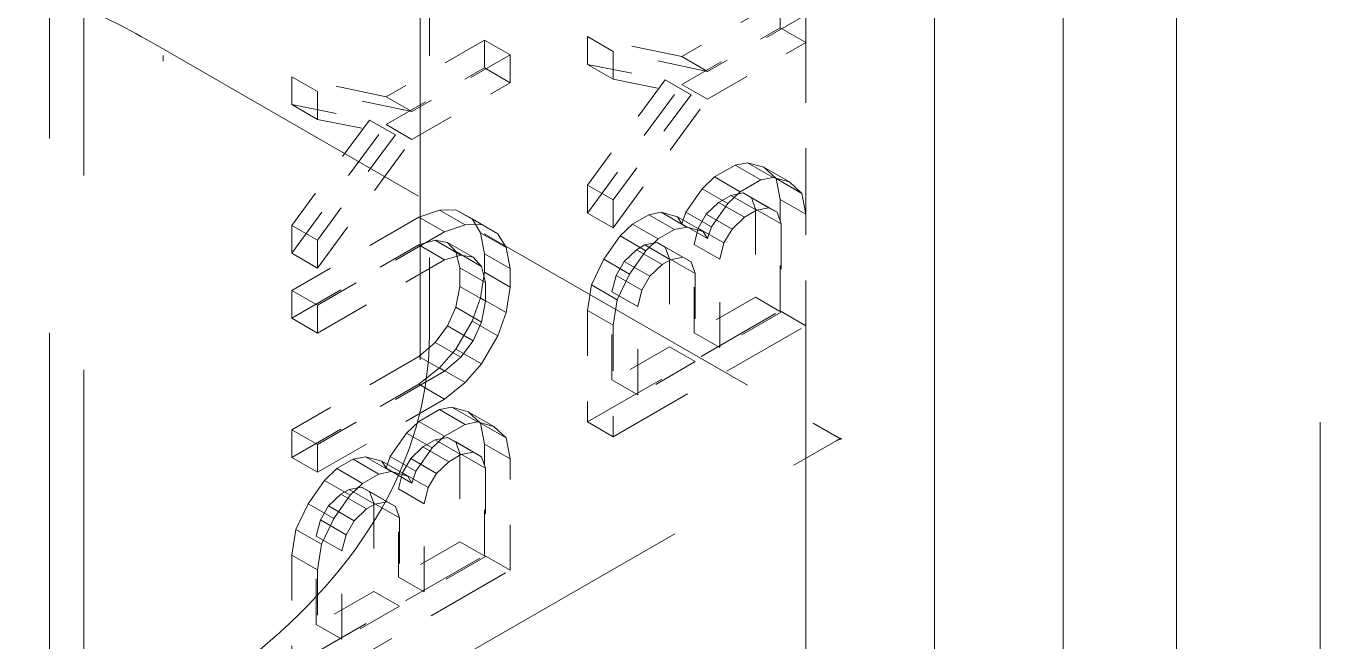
# Model space of a CAD drawing. Header units: millimetres. Extents: x 0 to 2378, y 0 to 1682.
# Drawn here: x 2107.849 to 2110.697, y 1458.375 to 1459.729 of the extents above; entities that cross this region are included whole.
import ezdxf

# ---------------------------------------------------------------- set-up
doc = ezdxf.new("R2010")
doc.units = ezdxf.units.MM
doc.header["$LTSCALE"] = 2
doc.linetypes.add('DASHED', pattern=[0.2067, 0.1654, -0.0413])
doc.layers.add('가려진 것(ISO)', color=2, linetype='DASHED', lineweight=18)

msp = doc.modelspace()

# ---------------------------------------------------------------- linework, layer by layer
at = {"layer": '가려진 것(ISO)', "ltscale": 13.269882}
msp.add_line((2109.8483, 1539.4777), (2109.8483, 1413.9012), dxfattribs=at)
at = {"layer": '가려진 것(ISO)', "ltscale": 13.16608}
msp.add_line((2110.1312, 1414.0666), (2110.1312, 1538.6608), dxfattribs=at)
at = {"layer": '가려진 것(ISO)', "ltscale": 12.83912}
msp.add_line((2108.7169, 1416.5325), (2108.7169, 1529.354), dxfattribs=at)
at = {"layer": '가려진 것(ISO)', "ltscale": 13.634165}
msp.add_line((2110.6968, 1454.3468), (2110.6968, 1505.0347), dxfattribs=at)
at = {"layer": '가려진 것(ISO)', "ltscale": 12.982252}
msp.add_line((2110.3809, 1456.4787), (2110.3809, 1465.254), dxfattribs=at)
at = {"layer": '가려진 것(ISO)', "ltscale": 5.371144}
msp.add_line((2108.737, 1463.6604), (2108.737, 1459.0495), dxfattribs=at)
at = {"layer": '가려진 것(ISO)', "ltscale": 5.180675}
for p, q in [((2107.9015, 1457.3396), (2107.9015, 1461.787)), ((2107.9767, 1457.2581), (2107.9767, 1461.7056))]:
    msp.add_line(p, q, dxfattribs=at)
at = {"layer": '가려진 것(ISO)', "ltscale": 0.247511}
msp.add_line((2108.1513, 1459.8639), (2108.1513, 1459.6513), dxfattribs=at)
at = {"layer": '가려진 것(ISO)', "ltscale": 0.291683}
for p, q in [((2109.5089, 1459.7865), (2109.2923, 1459.6617)), ((2109.5655, 1459.7539), (2109.3488, 1459.6292)), ((2109.2923, 1459.6004), (2109.5089, 1459.7252)), ((2108.8584, 1459.698), (2108.6417, 1459.5733)), ((2109.3488, 1459.5678), (2109.5655, 1459.6926)), ((2108.9149, 1459.6654), (2108.6983, 1459.5407)), ((2108.6417, 1459.5119), (2108.8584, 1459.6367)), ((2108.6983, 1459.4794), (2108.9149, 1459.6041))]:
    msp.add_line(p, q, dxfattribs=at)
at = {"layer": '가려진 것(ISO)', "ltscale": 0.071326}
for p, q in [((2109.5089, 1459.7252), (2109.5089, 1459.7865)), ((2109.5655, 1459.6926), (2109.5655, 1459.7539)), ((2108.8584, 1459.6367), (2108.8584, 1459.698)), ((2109.0846, 1459.7057), (2109.0846, 1459.6444)), ((2108.9149, 1459.6041), (2108.9149, 1459.6654)), ((2109.1412, 1459.6731), (2109.1412, 1459.6118)), ((2108.4341, 1459.6172), (2108.4341, 1459.5559)), ((2108.4907, 1459.5846), (2108.4907, 1459.5233)), ((2109.0846, 1459.3787), (2109.0846, 1459.3174)), ((2109.1412, 1459.3461), (2109.1412, 1459.2848)), ((2108.4341, 1459.2902), (2108.4341, 1459.2289)), ((2108.4907, 1459.2576), (2108.4907, 1459.1963)), ((2108.4341, 1459.1471), (2108.4341, 1459.0858)), ((2108.4907, 1459.1145), (2108.4907, 1459.0532)), ((2108.4341, 1458.8405), (2108.4341, 1458.7792)), ((2108.4907, 1458.808), (2108.4907, 1458.7466))]:
    msp.add_line(p, q, dxfattribs=at)
at = {"layer": '가려진 것(ISO)', "ltscale": 0.076088}
for p, q in [((2109.5089, 1459.7252), (2109.5655, 1459.6926)), ((2108.8584, 1459.698), (2108.9149, 1459.6654)), ((2109.0846, 1459.7057), (2109.1412, 1459.6731)), ((2109.2923, 1459.6617), (2109.3488, 1459.6292)), ((2108.8584, 1459.6367), (2108.9149, 1459.6041)), ((2109.0846, 1459.6444), (2109.1412, 1459.6118)), ((2108.4341, 1459.6172), (2108.4907, 1459.5846)), ((2109.2561, 1459.6103), (2109.3127, 1459.5777)), ((2109.2923, 1459.6004), (2109.3488, 1459.5678)), ((2108.6417, 1459.5733), (2108.6983, 1459.5407)), ((2108.4341, 1459.5559), (2108.4907, 1459.5233)), ((2108.6056, 1459.5218), (2108.6622, 1459.4892)), ((2108.6417, 1459.5119), (2108.6983, 1459.4794)), ((2109.4367, 1459.4281), (2109.4933, 1459.3955)), ((2109.3645, 1459.3967), (2109.421, 1459.3642)), ((2109.4096, 1459.4227), (2109.4662, 1459.3902)), ((2109.4728, 1459.4182), (2109.5294, 1459.3857)), ((2109.0846, 1459.3787), (2109.1412, 1459.3461)), ((2109.3374, 1459.3709), (2109.394, 1459.3384)), ((2109.4999, 1459.393), (2109.5564, 1459.3604)), ((2109.3735, 1459.3406), (2109.4301, 1459.3081)), ((2109.4006, 1459.3562), (2109.4571, 1459.3236)), ((2109.4277, 1459.3616), (2109.4842, 1459.329)), ((2109.4457, 1459.3516), (2109.5023, 1459.319)), ((2109.5089, 1459.3471), (2109.5655, 1459.3145)), ((2108.7591, 1459.324), (2108.8156, 1459.2915)), ((2108.7952, 1459.3244), (2108.8517, 1459.2918)), ((2109.0846, 1459.3174), (2109.1412, 1459.2848)), ((2109.22, 1459.3136), (2109.2766, 1459.281)), ((2109.2471, 1459.3189), (2109.3037, 1459.2864)), ((2109.3013, 1459.3195), (2109.3579, 1459.2869)), ((2109.3464, 1459.3148), (2109.403, 1459.2822)), ((2109.4547, 1459.3261), (2109.5113, 1459.2935)), ((2108.4341, 1459.2902), (2108.4907, 1459.2576)), ((2108.7139, 1459.3083), (2108.7705, 1459.2757)), ((2108.8313, 1459.3043), (2108.8878, 1459.2717)), ((2109.1839, 1459.2928), (2109.2405, 1459.2602)), ((2109.2832, 1459.3091), (2109.3398, 1459.2765)), ((2109.2923, 1459.2938), (2109.3488, 1459.2613)), ((2109.3284, 1459.284), (2109.3849, 1459.2514)), ((2108.75, 1459.2575), (2108.8066, 1459.2249)), ((2108.7771, 1459.2527), (2108.8337, 1459.2201)), ((2108.8493, 1459.2738), (2108.9059, 1459.2413)), ((2109.1569, 1459.267), (2109.2134, 1459.2344)), ((2109.2381, 1459.2524), (2109.2947, 1459.2199)), ((2108.4341, 1459.2289), (2108.4907, 1459.1963)), ((2108.7139, 1459.247), (2108.7705, 1459.2144)), ((2108.7952, 1459.2324), (2108.8517, 1459.1998)), ((2108.8584, 1459.2279), (2108.9149, 1459.1954)), ((2109.193, 1459.2367), (2109.2495, 1459.2041)), ((2109.211, 1459.2471), (2109.2676, 1459.2145)), ((2109.2561, 1459.2424), (2109.3127, 1459.2098)), ((2109.3193, 1459.2481), (2109.3759, 1459.2155)), ((2108.8042, 1459.1967), (2108.8608, 1459.1642)), ((2109.1207, 1459.2155), (2109.1773, 1459.1829)), ((2109.1659, 1459.2108), (2109.2224, 1459.1783)), ((2109.2652, 1459.2169), (2109.3217, 1459.1844)), ((2108.8584, 1459.1871), (2108.9149, 1459.1545)), ((2109.1478, 1459.18), (2109.2044, 1459.1474)), ((2108.4341, 1459.1471), (2108.4907, 1459.1145)), ((2108.8042, 1459.1559), (2108.8608, 1459.1233)), ((2109.0937, 1459.159), (2109.1502, 1459.1265)), ((2109.1388, 1459.1442), (2109.1954, 1459.1116)), ((2108.8493, 1459.1308), (2108.9059, 1459.0982)), ((2109.4547, 1459.1319), (2109.5113, 1459.0994)), ((2108.4341, 1459.0858), (2108.4907, 1459.0532)), ((2108.7952, 1459.1098), (2108.8517, 1459.0772)), ((2109.0846, 1459.1027), (2109.1412, 1459.0702)), ((2109.5089, 1459.1018), (2109.5655, 1459.0692)), ((2108.7771, 1459.0687), (2108.8337, 1459.0362)), ((2108.8313, 1459.0795), (2108.8878, 1459.0469)), ((2109.3193, 1459.054), (2109.3759, 1459.0214)), ((2108.75, 1459.0327), (2108.8066, 1459.0001)), ((2108.7139, 1459.0017), (2108.7705, 1458.9691)), ((2108.7952, 1459.0178), (2108.8517, 1458.9852)), ((2109.2652, 1459.0228), (2109.3217, 1458.9902)), ((2108.7591, 1458.9766), (2108.8156, 1458.944)), ((2108.7139, 1458.9404), (2108.7705, 1458.9078)), ((2109.1388, 1458.95), (2109.1954, 1458.9174)), ((2108.7591, 1458.8846), (2108.8156, 1458.852)), ((2108.7861, 1458.89), (2108.8427, 1458.8574)), ((2108.7139, 1458.8586), (2108.7705, 1458.826)), ((2108.8223, 1458.8801), (2108.8788, 1458.8475)), ((2108.8493, 1458.8548), (2108.9059, 1458.8223)), ((2109.0846, 1458.8575), (2109.1412, 1458.8249)), ((2108.4341, 1458.8405), (2108.4907, 1458.808)), ((2108.6869, 1458.8328), (2108.7434, 1458.8002)), ((2108.723, 1458.8025), (2108.7795, 1458.7699)), ((2108.75, 1458.8181), (2108.8066, 1458.7855)), ((2108.7771, 1458.8235), (2108.8337, 1458.7909)), ((2108.7952, 1458.8134), (2108.8517, 1458.7809)), ((2108.8584, 1458.8089), (2108.9149, 1458.7764)), ((2108.4341, 1458.7792), (2108.4907, 1458.7466)), ((2108.5695, 1458.7754), (2108.6261, 1458.7429)), ((2108.5966, 1458.7808), (2108.6532, 1458.7482)), ((2108.6327, 1458.771), (2108.6893, 1458.7384)), ((2108.6507, 1458.7814), (2108.7073, 1458.7488)), ((2108.6959, 1458.7767), (2108.7524, 1458.7441)), ((2108.8042, 1458.788), (2108.8608, 1458.7554)), ((2108.5334, 1458.7547), (2108.59, 1458.7221)), ((2108.6417, 1458.7557), (2108.6983, 1458.7231)), ((2108.6778, 1458.7458), (2108.7344, 1458.7133)), ((2108.5063, 1458.7288), (2108.5629, 1458.6963)), ((2108.5876, 1458.7143), (2108.6441, 1458.6817)), ((2108.5424, 1458.6985), (2108.599, 1458.666)), ((2108.5605, 1458.7089), (2108.617, 1458.6764)), ((2108.6056, 1458.7043), (2108.6622, 1458.6717)), ((2108.6688, 1458.71), (2108.7254, 1458.6774)), ((2108.4702, 1458.6774), (2108.5268, 1458.6448)), ((2108.5153, 1458.6727), (2108.5719, 1458.6401)), ((2108.6146, 1458.6788), (2108.6712, 1458.6462)), ((2108.4973, 1458.6419), (2108.5539, 1458.6093)), ((2108.4431, 1458.6209), (2108.4997, 1458.5883)), ((2108.4883, 1458.606), (2108.5448, 1458.5735)), ((2108.8042, 1458.5938), (2108.8608, 1458.5612)), ((2108.4341, 1458.5646), (2108.4907, 1458.532)), ((2108.8584, 1458.5637), (2108.9149, 1458.5311)), ((2108.6688, 1458.5158), (2108.7254, 1458.4832)), ((2108.6146, 1458.4846), (2108.6712, 1458.4521)), ((2108.4883, 1458.4119), (2108.5448, 1458.3793))]:
    msp.add_line(p, q, dxfattribs=at)
at = {"layer": '가려진 것(ISO)', "ltscale": 2.018878}
msp.add_line((2108.1346, 1459.688), (2109.6337, 1458.8248), dxfattribs=at)
at = {"layer": '가려진 것(ISO)', "ltscale": 0.338233}
for p, q in [((2109.2923, 1459.6617), (2109.0846, 1459.7057)), ((2109.3488, 1459.6292), (2109.1412, 1459.6731)), ((2108.6417, 1459.5733), (2108.4341, 1459.6172)), ((2109.0846, 1459.3174), (2109.2923, 1459.6004)), ((2108.6983, 1459.5407), (2108.4907, 1459.5846)), ((2109.1412, 1459.2848), (2109.3488, 1459.5678)), ((2108.4341, 1459.2289), (2108.6417, 1459.5119)), ((2108.4907, 1459.1963), (2108.6983, 1459.4794))]:
    msp.add_line(p, q, dxfattribs=at)
at = {"layer": '가려진 것(ISO)', "ltscale": 0.440361}
msp.add_line((2109.5655, 1459.3145), (2109.5655, 1459.6926), dxfattribs=at)
at = {"layer": '가려진 것(ISO)', "ltscale": 0.277944}
for p, q in [((2109.0846, 1459.6444), (2109.2561, 1459.6103)), ((2109.2561, 1459.6103), (2109.0846, 1459.3787)), ((2109.1412, 1459.6118), (2109.3127, 1459.5777)), ((2109.3127, 1459.5777), (2109.1412, 1459.3461)), ((2108.4341, 1459.5559), (2108.6056, 1459.5218)), ((2108.6056, 1459.5218), (2108.4341, 1459.2902)), ((2108.4907, 1459.5233), (2108.6622, 1459.4892)), ((2108.6622, 1459.4892), (2108.4907, 1459.2576))]:
    msp.add_line(p, q, dxfattribs=at)
at = {"layer": '가려진 것(ISO)', "ltscale": 0.038266}
for p, q in [((2109.4367, 1459.4281), (2109.4096, 1459.4227)), ((2109.3645, 1459.3967), (2109.3374, 1459.3709)), ((2109.4933, 1459.3955), (2109.4662, 1459.3902)), ((2109.3464, 1459.3148), (2109.3735, 1459.3406)), ((2109.421, 1459.3642), (2109.394, 1459.3384)), ((2109.4006, 1459.3562), (2109.4277, 1459.3616)), ((2109.2471, 1459.3189), (2109.22, 1459.3136)), ((2109.4571, 1459.3236), (2109.4842, 1459.329)), ((2109.1839, 1459.2928), (2109.1569, 1459.267)), ((2109.3037, 1459.2864), (2109.2766, 1459.281)), ((2109.403, 1459.2822), (2109.4301, 1459.3081)), ((2109.211, 1459.2471), (2109.2381, 1459.2524)), ((2109.2405, 1459.2602), (2109.2134, 1459.2344)), ((2109.2676, 1459.2145), (2109.2947, 1459.2199)), ((2108.7861, 1458.89), (2108.7591, 1458.8846)), ((2108.7139, 1458.8586), (2108.6869, 1458.8328)), ((2108.8427, 1458.8574), (2108.8156, 1458.852)), ((2108.7705, 1458.826), (2108.7434, 1458.8002)), ((2108.6959, 1458.7767), (2108.723, 1458.8025)), ((2108.75, 1458.8181), (2108.7771, 1458.8235)), ((2108.5966, 1458.7808), (2108.5695, 1458.7754)), ((2108.7524, 1458.7441), (2108.7795, 1458.7699)), ((2108.8066, 1458.7855), (2108.8337, 1458.7909)), ((2108.5334, 1458.7547), (2108.5063, 1458.7288)), ((2108.6532, 1458.7482), (2108.6261, 1458.7429)), ((2108.5605, 1458.7089), (2108.5876, 1458.7143)), ((2108.59, 1458.7221), (2108.5629, 1458.6963)), ((2108.617, 1458.6764), (2108.6441, 1458.6817))]:
    msp.add_line(p, q, dxfattribs=at)
at = {"layer": '가려진 것(ISO)', "ltscale": 0.060235}
for p, q in [((2109.4728, 1459.4182), (2109.4367, 1459.4281)), ((2109.5294, 1459.3857), (2109.4933, 1459.3955)), ((2109.3374, 1459.3709), (2109.3013, 1459.3195)), ((2109.394, 1459.3384), (2109.3579, 1459.2869)), ((2109.2832, 1459.3091), (2109.2471, 1459.3189)), ((2109.3398, 1459.2765), (2109.3037, 1459.2864)), ((2109.1569, 1459.267), (2109.1207, 1459.2155)), ((2109.2134, 1459.2344), (2109.1773, 1459.1829)), ((2108.8223, 1458.8801), (2108.7861, 1458.89)), ((2108.8788, 1458.8475), (2108.8427, 1458.8574)), ((2108.6869, 1458.8328), (2108.6507, 1458.7814)), ((2108.7434, 1458.8002), (2108.7073, 1458.7488)), ((2108.6327, 1458.771), (2108.5966, 1458.7808)), ((2108.6893, 1458.7384), (2108.6532, 1458.7482)), ((2108.5063, 1458.7288), (2108.4702, 1458.6774)), ((2108.5629, 1458.6963), (2108.5268, 1458.6448))]:
    msp.add_line(p, q, dxfattribs=at)
at = {"layer": '가려진 것(ISO)', "ltscale": 0.060688}
for p, q in [((2109.4096, 1459.4227), (2109.3645, 1459.3967)), ((2109.4662, 1459.3902), (2109.421, 1459.3642)), ((2108.7591, 1458.8846), (2108.7139, 1458.8586)), ((2108.8156, 1458.852), (2108.7705, 1458.826))]:
    msp.add_line(p, q, dxfattribs=at)
at = {"layer": '가려진 것(ISO)', "ltscale": 0.059881}
for p, q in [((2109.4999, 1459.393), (2109.4728, 1459.4182)), ((2109.5564, 1459.3604), (2109.5294, 1459.3857)), ((2109.1207, 1459.2155), (2109.0937, 1459.159)), ((2109.1773, 1459.1829), (2109.1502, 1459.1265)), ((2108.8493, 1458.8548), (2108.8223, 1458.8801)), ((2108.9059, 1458.8223), (2108.8788, 1458.8475)), ((2108.4702, 1458.6774), (2108.4431, 1458.6209)), ((2108.5268, 1458.6448), (2108.4997, 1458.5883))]:
    msp.add_line(p, q, dxfattribs=at)
at = {"layer": '가려진 것(ISO)', "ltscale": 0.060651}
for p, q in [((2109.5089, 1459.3471), (2109.4999, 1459.393)), ((2109.5655, 1459.3145), (2109.5564, 1459.3604)), ((2108.8584, 1459.2279), (2108.8493, 1459.2738)), ((2108.9149, 1459.1954), (2108.9059, 1459.2413)), ((2108.8493, 1459.1308), (2108.8584, 1459.1871)), ((2108.9059, 1459.0982), (2108.9149, 1459.1545)), ((2109.0937, 1459.159), (2109.0846, 1459.1027)), ((2109.1502, 1459.1265), (2109.1412, 1459.0702)), ((2108.8584, 1458.8089), (2108.8493, 1458.8548)), ((2108.9149, 1458.7764), (2108.9059, 1458.8223)), ((2108.4431, 1458.6209), (2108.4341, 1458.5646)), ((2108.4997, 1458.5883), (2108.4907, 1458.532))]:
    msp.add_line(p, q, dxfattribs=at)
at = {"layer": '가려진 것(ISO)', "ltscale": 0.036373}
for p, q in [((2109.3735, 1459.3406), (2109.4006, 1459.3562)), ((2109.4301, 1459.3081), (2109.4571, 1459.3236)), ((2108.723, 1458.8025), (2108.75, 1458.8181)), ((2108.7795, 1458.7699), (2108.8066, 1458.7855))]:
    msp.add_line(p, q, dxfattribs=at)
at = {"layer": '가려진 것(ISO)', "ltscale": 0.033931}
for p, q in [((2109.4277, 1459.3616), (2109.4457, 1459.3516)), ((2109.3284, 1459.284), (2109.3464, 1459.3148)), ((2109.4842, 1459.329), (2109.5023, 1459.319)), ((2109.3849, 1459.2514), (2109.403, 1459.2822)), ((2109.2381, 1459.2524), (2109.2561, 1459.2424)), ((2109.1478, 1459.18), (2109.1659, 1459.2108)), ((2109.2947, 1459.2199), (2109.3127, 1459.2098)), ((2109.2044, 1459.1474), (2109.2224, 1459.1783)), ((2108.7771, 1458.8235), (2108.7952, 1458.8134)), ((2108.6778, 1458.7458), (2108.6959, 1458.7767)), ((2108.8337, 1458.7909), (2108.8517, 1458.7809)), ((2108.7344, 1458.7133), (2108.7524, 1458.7441)), ((2108.5876, 1458.7143), (2108.6056, 1458.7043)), ((2108.4973, 1458.6419), (2108.5153, 1458.6727)), ((2108.6441, 1458.6817), (2108.6622, 1458.6717)), ((2108.5539, 1458.6093), (2108.5719, 1458.6401))]:
    msp.add_line(p, q, dxfattribs=at)
at = {"layer": '가려진 것(ISO)', "ltscale": 0.037626}
for p, q in [((2109.4457, 1459.3516), (2109.4547, 1459.3261)), ((2109.5023, 1459.319), (2109.5113, 1459.2935)), ((2109.3193, 1459.2481), (2109.3284, 1459.284)), ((2109.2561, 1459.2424), (2109.2652, 1459.2169)), ((2109.3759, 1459.2155), (2109.3849, 1459.2514)), ((2109.3127, 1459.2098), (2109.3217, 1459.1844)), ((2109.1388, 1459.1442), (2109.1478, 1459.18)), ((2109.1954, 1459.1116), (2109.2044, 1459.1474)), ((2108.7952, 1458.8134), (2108.8042, 1458.788)), ((2108.8517, 1458.7809), (2108.8608, 1458.7554)), ((2108.6688, 1458.71), (2108.6778, 1458.7458)), ((2108.7254, 1458.6774), (2108.7344, 1458.7133)), ((2108.6056, 1458.7043), (2108.6146, 1458.6788)), ((2108.6622, 1458.6717), (2108.6712, 1458.6462)), ((2108.4883, 1458.606), (2108.4973, 1458.6419)), ((2108.5448, 1458.5735), (2108.5539, 1458.6093))]:
    msp.add_line(p, q, dxfattribs=at)
at = {"layer": '가려진 것(ISO)', "ltscale": 0.285604}
for p, q in [((2109.5089, 1459.1018), (2109.5089, 1459.3471)), ((2109.5655, 1459.0692), (2109.5655, 1459.3145)), ((2109.0846, 1459.1027), (2109.0846, 1458.8575)), ((2109.1412, 1459.0702), (2109.1412, 1458.8249)), ((2108.8584, 1458.5637), (2108.8584, 1458.8089)), ((2108.9149, 1458.5311), (2108.9149, 1458.7764)), ((2108.4341, 1458.5646), (2108.4341, 1458.3194)), ((2108.4907, 1458.532), (2108.4907, 1458.2868))]:
    msp.add_line(p, q, dxfattribs=at)
at = {"layer": '가려진 것(ISO)', "ltscale": 0.061843}
for p, q in [((2108.7591, 1459.324), (2108.7139, 1459.3083)), ((2108.8156, 1459.2915), (2108.7705, 1459.2757)), ((2108.7139, 1458.9404), (2108.7591, 1458.9766)), ((2108.7705, 1458.9078), (2108.8156, 1458.944))]:
    msp.add_line(p, q, dxfattribs=at)
at = {"layer": '가려진 것(ISO)', "ltscale": 0.054046}
for p, q in [((2108.7952, 1459.3244), (2108.7591, 1459.324)), ((2108.8517, 1459.2918), (2108.8156, 1459.2915)), ((2108.7591, 1458.9766), (2108.7952, 1459.0178)), ((2108.8156, 1458.944), (2108.8517, 1458.9852))]:
    msp.add_line(p, q, dxfattribs=at)
at = {"layer": '가려진 것(ISO)', "ltscale": 0.067961}
for p, q in [((2108.8313, 1459.3043), (2108.7952, 1459.3244)), ((2108.8878, 1459.2717), (2108.8517, 1459.2918)), ((2108.7952, 1459.0178), (2108.8313, 1459.0795)), ((2108.8517, 1458.9852), (2108.8878, 1459.0469))]:
    msp.add_line(p, q, dxfattribs=at)
at = {"layer": '가려진 것(ISO)', "ltscale": 0.048531}
for p, q in [((2109.22, 1459.3136), (2109.1839, 1459.2928)), ((2109.2766, 1459.281), (2109.2405, 1459.2602)), ((2108.5695, 1458.7754), (2108.5334, 1458.7547)), ((2108.6261, 1458.7429), (2108.59, 1458.7221))]:
    msp.add_line(p, q, dxfattribs=at)
at = {"layer": '가려진 것(ISO)', "ltscale": 0.026633}
for p, q in [((2109.3013, 1459.3195), (2109.2923, 1459.2938)), ((2109.2923, 1459.2938), (2109.2832, 1459.3091)), ((2109.3579, 1459.2869), (2109.3488, 1459.2613)), ((2109.3488, 1459.2613), (2109.3398, 1459.2765)), ((2108.6417, 1458.7557), (2108.6327, 1458.771)), ((2108.6507, 1458.7814), (2108.6417, 1458.7557)), ((2108.7073, 1458.7488), (2108.6983, 1458.7231)), ((2108.6983, 1458.7231), (2108.6893, 1458.7384))]:
    msp.add_line(p, q, dxfattribs=at)
at = {"layer": '가려진 것(ISO)', "ltscale": 0.226083}
for p, q in [((2109.4547, 1459.3261), (2109.4547, 1459.1319)), ((2109.5113, 1459.2935), (2109.5113, 1459.0994)), ((2109.3193, 1459.054), (2109.3193, 1459.2481)), ((2109.2652, 1459.2169), (2109.2652, 1459.0228)), ((2109.3759, 1459.0214), (2109.3759, 1459.2155)), ((2109.3217, 1459.1844), (2109.3217, 1458.9902)), ((2109.1388, 1458.95), (2109.1388, 1459.1442)), ((2109.1954, 1458.9174), (2109.1954, 1459.1116)), ((2108.8042, 1458.788), (2108.8042, 1458.5938)), ((2108.8608, 1458.7554), (2108.8608, 1458.5612)), ((2108.6688, 1458.5158), (2108.6688, 1458.71)), ((2108.6146, 1458.6788), (2108.6146, 1458.4846)), ((2108.7254, 1458.4832), (2108.7254, 1458.6774)), ((2108.6712, 1458.6462), (2108.6712, 1458.4521)), ((2108.4883, 1458.4119), (2108.4883, 1458.606)), ((2108.5448, 1458.3793), (2108.5448, 1458.5735))]:
    msp.add_line(p, q, dxfattribs=at)
at = {"layer": '가려진 것(ISO)', "ltscale": 0.376787}
for p, q in [((2108.7139, 1459.3083), (2108.4341, 1459.1471)), ((2108.7705, 1459.2757), (2108.4907, 1459.1145)), ((2108.4341, 1459.0858), (2108.7139, 1459.247)), ((2108.4907, 1459.0532), (2108.7705, 1459.2144)), ((2108.7139, 1459.0017), (2108.4341, 1458.8405)), ((2108.7705, 1458.9691), (2108.4907, 1458.808)), ((2108.4341, 1458.7792), (2108.7139, 1458.9404)), ((2108.4907, 1458.7466), (2108.7705, 1458.9078))]:
    msp.add_line(p, q, dxfattribs=at)
at = {"layer": '가려진 것(ISO)', "ltscale": 0.053366}
for p, q in [((2108.8493, 1459.2738), (2108.8313, 1459.3043)), ((2108.9059, 1459.2413), (2108.8878, 1459.2717)), ((2108.8313, 1459.0795), (2108.8493, 1459.1308)), ((2108.8878, 1459.0469), (2108.9059, 1459.0982))]:
    msp.add_line(p, q, dxfattribs=at)
at = {"layer": '가려진 것(ISO)', "ltscale": 0.049966}
for p, q in [((2108.7139, 1459.247), (2108.75, 1459.2575)), ((2108.7705, 1459.2144), (2108.8066, 1459.2249)), ((2108.75, 1459.0327), (2108.7139, 1459.0017)), ((2108.8066, 1459.0001), (2108.7705, 1458.9691))]:
    msp.add_line(p, q, dxfattribs=at)
at = {"layer": '가려진 것(ISO)', "ltscale": 0.043456}
for p, q in [((2108.75, 1459.2575), (2108.7771, 1459.2527)), ((2108.8066, 1459.2249), (2108.8337, 1459.2201)), ((2108.7771, 1459.0687), (2108.75, 1459.0327)), ((2108.8337, 1459.0362), (2108.8066, 1459.0001))]:
    msp.add_line(p, q, dxfattribs=at)
at = {"layer": '가려진 것(ISO)', "ltscale": 0.043105}
for p, q in [((2108.7771, 1459.2527), (2108.7952, 1459.2324)), ((2108.8337, 1459.2201), (2108.8517, 1459.1998)), ((2108.7952, 1459.1098), (2108.7771, 1459.0687)), ((2108.8517, 1459.0772), (2108.8337, 1459.0362))]:
    msp.add_line(p, q, dxfattribs=at)
at = {"layer": '가려진 것(ISO)', "ltscale": 0.049045}
for p, q in [((2108.7952, 1459.2324), (2108.8042, 1459.1967)), ((2108.8517, 1459.1998), (2108.8608, 1459.1642)), ((2108.8042, 1459.1559), (2108.7952, 1459.1098)), ((2108.8608, 1459.1233), (2108.8517, 1459.0772))]:
    msp.add_line(p, q, dxfattribs=at)
at = {"layer": '가려진 것(ISO)', "ltscale": 0.047517}
for p, q in [((2108.8584, 1459.1871), (2108.8584, 1459.2279)), ((2108.8042, 1459.1967), (2108.8042, 1459.1559)), ((2108.9149, 1459.1545), (2108.9149, 1459.1954)), ((2108.8608, 1459.1642), (2108.8608, 1459.1233))]:
    msp.add_line(p, q, dxfattribs=at)
at = {"layer": '가려진 것(ISO)', "ltscale": 0.038267}
for p, q in [((2109.1659, 1459.2108), (2109.193, 1459.2367)), ((2109.2224, 1459.1783), (2109.2495, 1459.2041)), ((2108.5153, 1458.6727), (2108.5424, 1458.6985)), ((2108.5719, 1458.6401), (2108.599, 1458.666))]:
    msp.add_line(p, q, dxfattribs=at)
at = {"layer": '가려진 것(ISO)', "ltscale": 0.024215}
for p, q in [((2109.193, 1459.2367), (2109.211, 1459.2471)), ((2109.2495, 1459.2041), (2109.2676, 1459.2145)), ((2108.5424, 1458.6985), (2108.5605, 1458.7089)), ((2108.599, 1458.666), (2108.617, 1458.6764))]:
    msp.add_line(p, q, dxfattribs=at)
at = {"layer": '가려진 것(ISO)', "ltscale": 0.182265}
for p, q in [((2109.4547, 1459.1319), (2109.3193, 1459.054)), ((2109.5113, 1459.0994), (2109.3759, 1459.0214)), ((2108.8042, 1458.5938), (2108.6688, 1458.5158)), ((2108.8608, 1458.5612), (2108.7254, 1458.4832))]:
    msp.add_line(p, q, dxfattribs=at)
at = {"layer": '가려진 것(ISO)', "ltscale": 0.571309}
for p, q in [((2109.0846, 1458.8575), (2109.5089, 1459.1018)), ((2109.1412, 1458.8249), (2109.5655, 1459.0692)), ((2108.4341, 1458.3194), (2108.8584, 1458.5637)), ((2108.4907, 1458.2868), (2108.9149, 1458.5311))]:
    msp.add_line(p, q, dxfattribs=at)
at = {"layer": '가려진 것(ISO)', "ltscale": 13.41253}
msp.add_line((2109.5655, 1413.7384), (2109.5655, 1459.0692), dxfattribs=at)
at = {"layer": '가려진 것(ISO)', "ltscale": 0.170107}
for p, q in [((2109.2652, 1459.0228), (2109.1388, 1458.95)), ((2109.3217, 1458.9902), (2109.1954, 1458.9174)), ((2108.6146, 1458.4846), (2108.4883, 1458.4119)), ((2108.6712, 1458.4521), (2108.5448, 1458.3793))]:
    msp.add_line(p, q, dxfattribs=at)
at = {"layer": '가려진 것(ISO)', "ltscale": 3.656918}
msp.add_line((2106.9184, 1457.2533), (2109.6337, 1458.8169), dxfattribs=at)
at = {"layer": '가려진 것(ISO)', "ltscale": 4.435721}
for points, knots in [([(2104.737, 1458.8369), (2104.737, 1458.96), (2104.7692, 1459.0827), (2104.8941, 1459.318), (2104.9893, 1459.43), (2105.2354, 1459.6339), (2105.3887, 1459.7246), (2105.7359, 1459.8729), (2105.9298, 1459.9302), (2106.3377, 1460.0058), (2106.5514, 1460.0242), (2106.9778, 1460.0207), (2107.1903, 1459.9989), (2107.5936, 1459.917), (2107.7843, 1459.8568), (2108.0174, 1459.7516), (2108.0776, 1459.7209), (2108.1346, 1459.688)], [0.785398, 0.785398, 0.785398, 0.785398, 1.082001, 1.082001, 1.392925, 1.392925, 1.718063, 1.718063, 2.044756, 2.044756, 2.3703, 2.3703, 2.695372, 2.695372, 3.021001, 3.021001, 3.141593, 3.141593, 3.141593, 3.141593]), ([(2108.737, 1459.0495), (2108.737, 1458.9264), (2108.7048, 1458.8037), (2108.58, 1458.5684), (2108.4848, 1458.4563), (2108.2387, 1458.2525), (2108.0854, 1458.1618), (2107.7382, 1458.0135), (2107.5443, 1457.9562), (2107.1364, 1457.8806), (2106.9226, 1457.8622), (2106.4963, 1457.8657), (2106.2838, 1457.8875), (2105.8805, 1457.9694), (2105.6898, 1458.0296), (2105.4567, 1458.1348), (2105.3965, 1458.1655), (2105.3395, 1458.1983)], [5.497787, 5.497787, 5.497787, 5.497787, 5.79439, 5.79439, 6.105314, 6.105314, 6.430452, 6.430452, 6.757145, 6.757145, 7.082689, 7.082689, 7.407761, 7.407761, 7.73339, 7.73339, 7.853982, 7.853982, 7.853982, 7.853982])]:
    msp.add_open_spline(points, degree=3, knots=knots, dxfattribs=at)
at = {"layer": '가려진 것(ISO)', "ltscale": 0.091428}
msp.add_open_spline([(2109.6337, 1458.8169), (2109.6358, 1458.8181), (2109.638, 1458.819), (2109.6418, 1458.82), (2109.6433, 1458.8201), (2109.6449, 1458.8201), (2109.645, 1458.8201), (2109.6438, 1458.8203), (2109.6425, 1458.8206), (2109.6388, 1458.8221), (2109.6364, 1458.8232), (2109.6337, 1458.8248)], degree=3, knots=[3.9289245, 3.9289245, 3.9289245, 3.9289245, 4.0856174, 4.0856174, 4.2423103, 4.2423103, 4.3990032, 4.3990032, 4.5556961, 4.5556961, 4.712389, 4.712389, 4.712389, 4.712389], dxfattribs=at)

doc.saveas('drawing.dxf')
